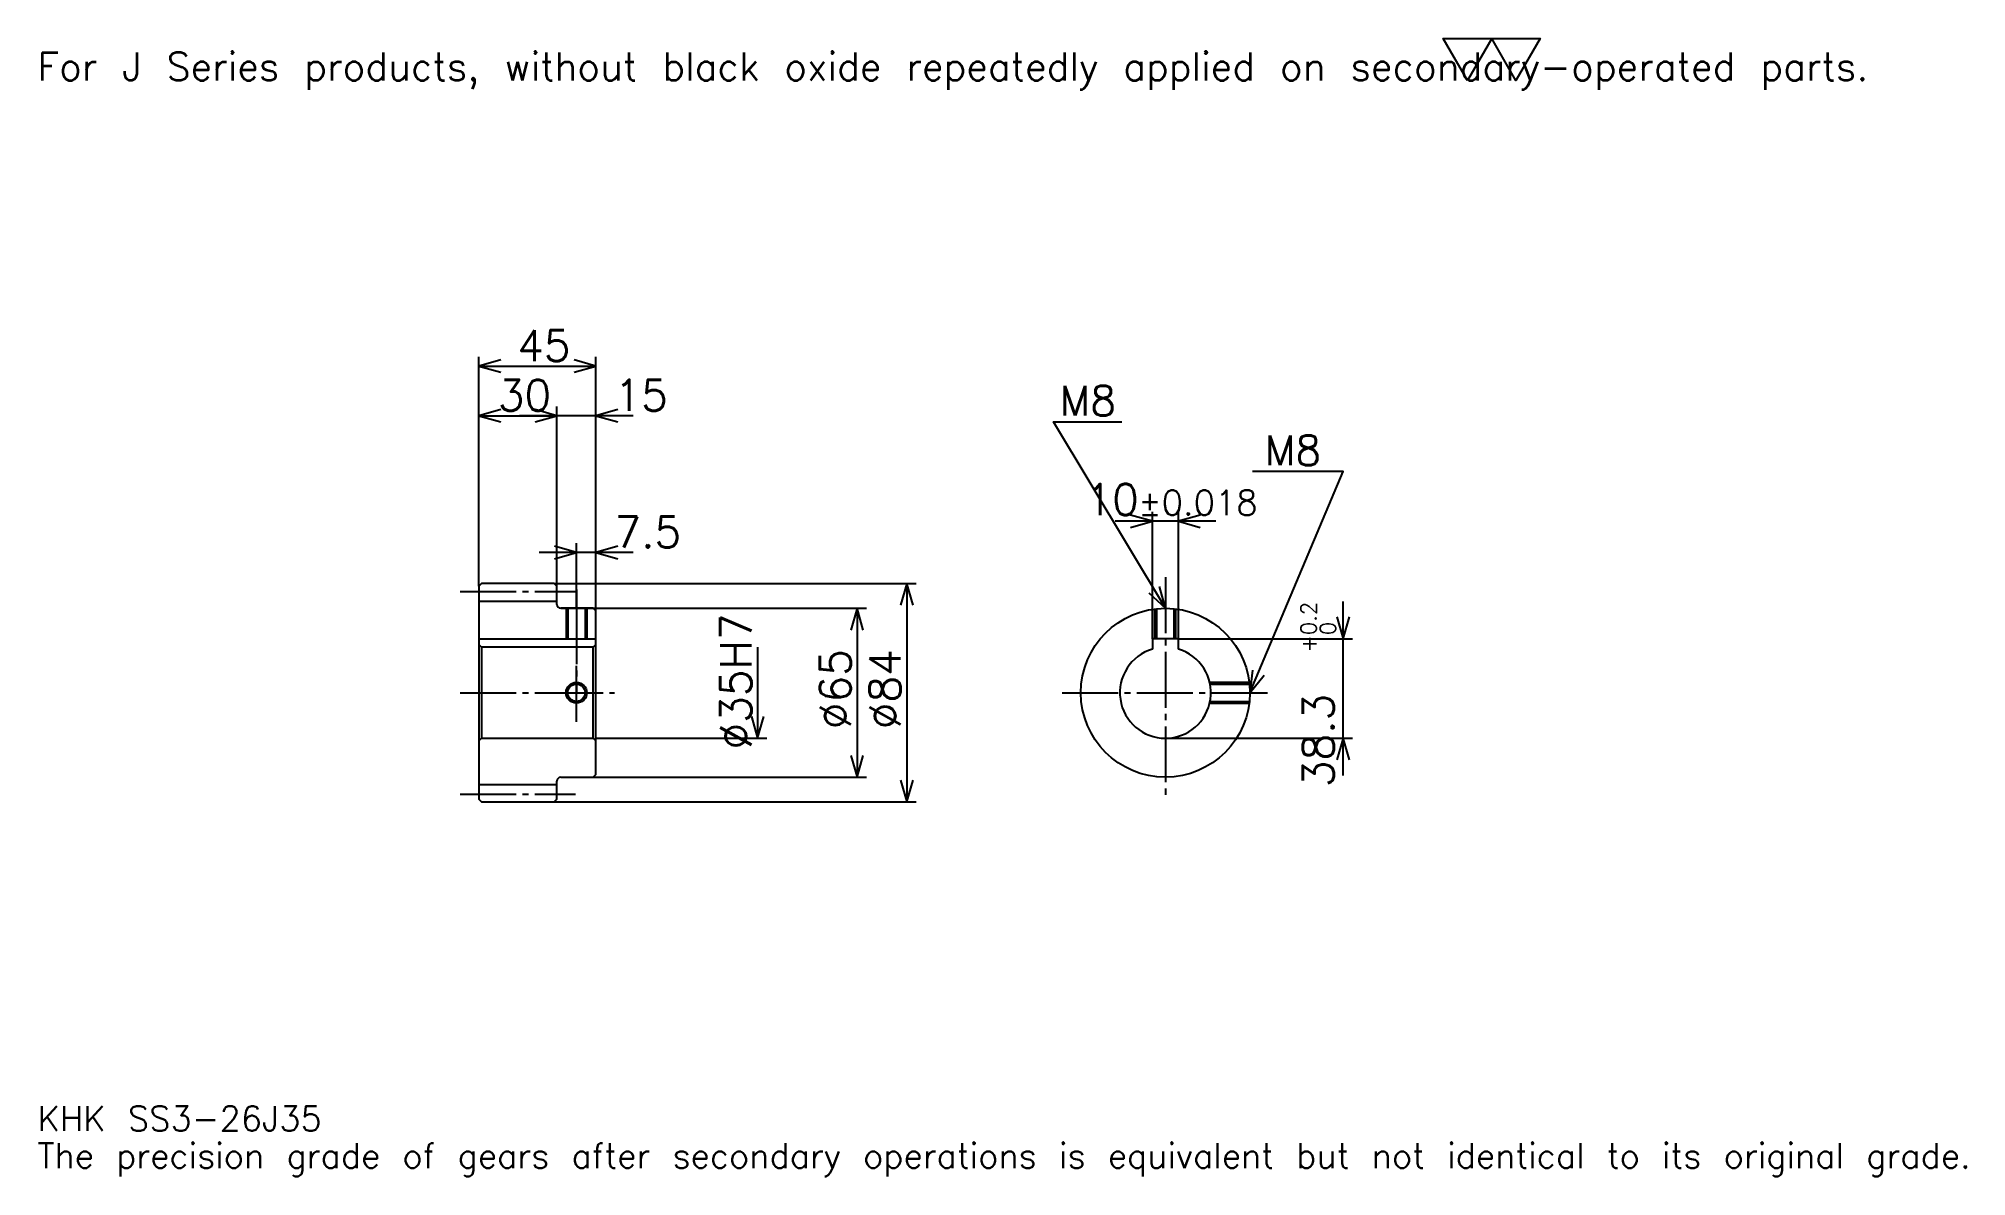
# Model space of a CAD drawing. Extents: x 24 to 766, y 9 to 447.
import ezdxf

# ---------------------------------------------------------------- set-up
doc = ezdxf.new("R2010")
doc.units = 0
doc.linetypes.add('DASHDOT', pattern=[28.695651, 21.521739, -2.391304, 2.391304, -2.391304])
doc.layers.get('0').update_dxf_attribs({"linetype": 'CONTINUOUS'})
doc.layers.add('DASHDOT', color=6, linetype='DASHDOT')
doc.styles.add('KANJI', font='TXT', dxfattribs={"bigfont": 'BIGFONT'})

msp = doc.modelspace()

# ---------------------------------------------------------------- linework, layer by layer
at = {"color": 5}
for p, q in [((193.695663, 236.891312), (193.695663, 324.17392)), ((193.695663, 320.586975), (238.695663, 320.586975)), ((238.695663, 236.891312), (238.695663, 324.17392)), ((223.695663, 236.891312), (223.695663, 305.043488)), ((193.695663, 301.456543), (223.695663, 301.456543)), ((253.043488, 301.456543), (209.347839, 301.456543)), ((477.065247, 260.869568), (438.369568, 260.869568)), ((452.717407, 215.691315), (452.717407, 264.456543)), ((462.717407, 215.691315), (462.717407, 264.456543)), ((231.195663, 236.891312), (231.195663, 252.434784)), ((253.043488, 248.847839), (216.847839, 248.847839)), ((193.695663, 235.891312), (193.695663, 236.891312)), ((222.695663, 236.891312), (238.695663, 236.891312)), ((223.695663, 235.891312), (223.695663, 236.891312)), ((231.195663, 227.391312), (231.195663, 236.891312)), ((231.195663, 227.391312), (231.195663, 236.891312)), ((238.695663, 236.891312), (361.847839, 236.891312)), ((238.695663, 226.391312), (238.695663, 236.891312)), ((358.260864, 236.891312), (358.260864, 152.891312)), ((526.086975, 163.043488), (526.086975, 230.039139)), ((225.195663, 227.391312), (238.695663, 227.391312)), ((238.695663, 227.391312), (342.717407, 227.391312)), ((339.130432, 227.391312), (339.130432, 162.391312)), ((462.717407, 215.691315), (529.673889, 215.691315)), ((300.869568, 212.391312), (300.869568, 177.391312)), ((238.695663, 177.391312), (304.456543, 177.391312)), ((457.717407, 177.391312), (529.673889, 177.391312)), ((225.195663, 162.391312), (238.695663, 162.391312)), ((238.695663, 162.391312), (342.717407, 162.391312)), ((222.695663, 152.891312), (238.695663, 152.891312)), ((238.695663, 152.891312), (361.847839, 152.891312))]:
    msp.add_line(p, q, dxfattribs=at)
at = {"color": 4}
for p, q in [((193.695663, 230.141312), (223.695663, 230.141312)), ((193.695663, 215.691315), (238.695663, 215.691315)), ((194.695663, 212.391312), (194.695663, 177.391312)), ((237.695663, 212.391312), (238.695663, 213.391312)), ((237.695663, 177.391312), (238.695663, 176.391312)), ((193.695663, 159.641312), (223.695663, 159.641312))]:
    msp.add_line(p, q, dxfattribs=at)
at = {"color": 7}
msp.add_lwpolyline([(573.913025, 430.434784), (564.586914, 446.600006), (601.891296, 446.600006), (592.565186, 430.434784), (583.239136, 446.600006), (573.913025, 430.434784)], dxfattribs=at)
at = {"color": 5}
for points in [[(202.065231, 322.978271), (193.695663, 320.586975), (202.065231, 318.195679)], [(230.326096, 318.195679), (238.695663, 320.586975), (230.326096, 322.978271)], [(202.065231, 303.847839), (193.695663, 301.456543), (202.065231, 299.065216)], [(215.326096, 299.065216), (223.695663, 301.456543), (215.326096, 303.847839)], [(215.326096, 299.065216), (223.695663, 301.456543), (215.326096, 303.847839)], [(247.065231, 303.847839), (238.695663, 301.456543), (247.065231, 299.065216)], [(457.717407, 227.391312), (414.67392, 299.130432), (440.978271, 299.130432)], [(490.217407, 194.891312), (526.086975, 280), (491.173889, 280)], [(444.347839, 258.478271), (452.717407, 260.869568), (444.347839, 263.260864)], [(471.086975, 263.260864), (462.717407, 260.869568), (471.086975, 258.478271)], [(222.826096, 246.456528), (231.195663, 248.847839), (222.826096, 251.239136)], [(247.065231, 251.239136), (238.695663, 248.847839), (247.065231, 246.456528)], [(360.652191, 228.521744), (358.260864, 236.891312), (355.869568, 228.521744)], [(451.360779, 233.33783), (457.717407, 227.391312), (455.461792, 235.798462)], [(341.521759, 219.021744), (339.130432, 227.391312), (336.739136, 219.021744)], [(523.695679, 224.060883), (526.086975, 215.691315), (528.478271, 224.060883)], [(491.264282, 203.532608), (490.217407, 194.891312), (495.671509, 201.675171)], [(298.478271, 185.76088), (300.869568, 177.391312), (303.260864, 185.76088)], [(336.739136, 170.76088), (339.130432, 162.391312), (341.521759, 170.76088)], [(528.478271, 169.021744), (526.086975, 177.391312), (523.695679, 169.021744)], [(355.869568, 161.26088), (358.260864, 152.891312), (360.652191, 161.26088)]]:
    msp.add_lwpolyline(points, dxfattribs=at)
at = {"color": 4}
for points in [[(223.695663, 228.891312), (223.695663, 235.891312), (222.695663, 236.891312), (194.695663, 236.891312), (193.695663, 235.891312), (193.695663, 176.391312)], [(225.195663, 162.391312), (237.695663, 162.391312), (238.695663, 163.391312), (238.695663, 226.391312), (237.695663, 227.391312), (225.195663, 227.391312)], [(227.195663, 227.391312), (227.195663, 215.691315)], [(227.870667, 227.391312), (227.870667, 215.691315)], [(234.52066, 227.391312), (234.52066, 215.691315)], [(235.195663, 227.391312), (235.195663, 215.691315)], [(453.717407, 215.691315), (453.717407, 227.144226)], [(454.392395, 215.691315), (454.392395, 227.220779)], [(461.042419, 215.691315), (461.042419, 227.220779)], [(461.717407, 215.691315), (461.717407, 227.144226)], [(462.717407, 211.661819), (462.717407, 215.691315), (452.717407, 215.691315), (452.717407, 211.661819)], [(193.695663, 176.391312), (194.695663, 177.391312), (237.695663, 177.391312), (237.695663, 212.391312), (194.695663, 212.391312), (193.695663, 213.391312)], [(474.754089, 198.891312), (489.970276, 198.891312)], [(474.898621, 198.216309), (490.046875, 198.216309)], [(474.754089, 190.891312), (489.970276, 190.891312)], [(474.898621, 191.566315), (490.046875, 191.566315)], [(193.695663, 176.391312), (193.695663, 153.891312), (194.695663, 152.891312), (222.695663, 152.891312), (223.695663, 153.891312), (223.695663, 160.891312)]]:
    msp.add_lwpolyline(points, dxfattribs=at)
for centre, radius in [((457.717407, 194.891312), 32.5), ((231.195663, 194.891312), 3.325)]:
    msp.add_circle(centre, radius, dxfattribs=at)
at = {"color": 7}
msp.add_circle((231.195663, 194.891312), 4, dxfattribs=at)
at = {"color": 4}
for centre, radius, start, end in [((225.195663, 228.891312), 1.5, 180, 270), ((457.717407, 194.891312), 17.5, 106.601549926, 73.398450074), ((225.195663, 160.891312), 1.5, 90, 180)]:
    msp.add_arc(centre, radius, start, end, dxfattribs=at)
at = {"layer": 'DASHDOT', "color": 7}
for p, q in [((457.717407, 239.347839), (457.717407, 155.217407)), ((186.521744, 233.891312), (230.869568, 233.891312)), ((231.195663, 227.391312), (231.195663, 194.891312)), ((186.521744, 194.891312), (245.869568, 194.891312)), ((418.043488, 194.891312), (497.391296, 194.891312)), ((186.521744, 155.891312), (230.869568, 155.891312))]:
    msp.add_line(p, q, dxfattribs=at)
for points in [[(231.195663, 234.565216), (231.195663, 208.517395)], [(231.195663, 183.717392), (231.195663, 206.065231)], [(220.021759, 194.891312), (242.369568, 194.891312)]]:
    msp.add_lwpolyline(points, dxfattribs=at)

# ---------------------------------------------------------------- texts
at = {"color": 7, "style": 'KANJI'}
for s, height, p in [('For J Series products, without black oxide repeatedly applied on secondary-operated parts.', 10.76087, (23.913044, 430.434784)), ('45', 11.956522, (208.42392, 322.5)), ('30', 11.956522, (200.92392, 303.369568)), ('15', 11.956522, (245.869568, 303.369568)), ('M8', 11.478261, (417.065247, 301.521729)), ('M8', 11.478261, (495.956543, 282.391296)), ('10', 11.956522, (427.058502, 263.260864)), ('%%p0.018', 9.565217, (447.26355, 263.260864)), ('7.5', 11.956522, (245.869568, 250.76088)), ('KHK SS3-26J35', 9.565217, (23.913044, 26.304348)), ('The precision grade of gears after secondary operations is equivalent but not identical to its original grade.', 9.565217, (23.913044, 11.956522))]:
    msp.add_text(s, height=height, dxfattribs=at).set_placement(p)
for s, height, p in [('%%c35H7', 11.956522, (298.478271, 173.070663)), ('0.2', 5.978261, (515.804321, 217.0672)), ('+', 5.978261, (515.804321, 210.371536)), ('0', 5.978261, (523.217407, 217.0672)), ('%%c65', 11.956522, (336.739136, 180.842407)), ('%%c84', 11.956522, (355.869568, 180.842407)), ('38.3', 11.956522, (522.5, 158.618988))]:
    msp.add_text(s, height=height, rotation=90, dxfattribs=at).set_placement(p)

doc.saveas('drawing.dxf')
